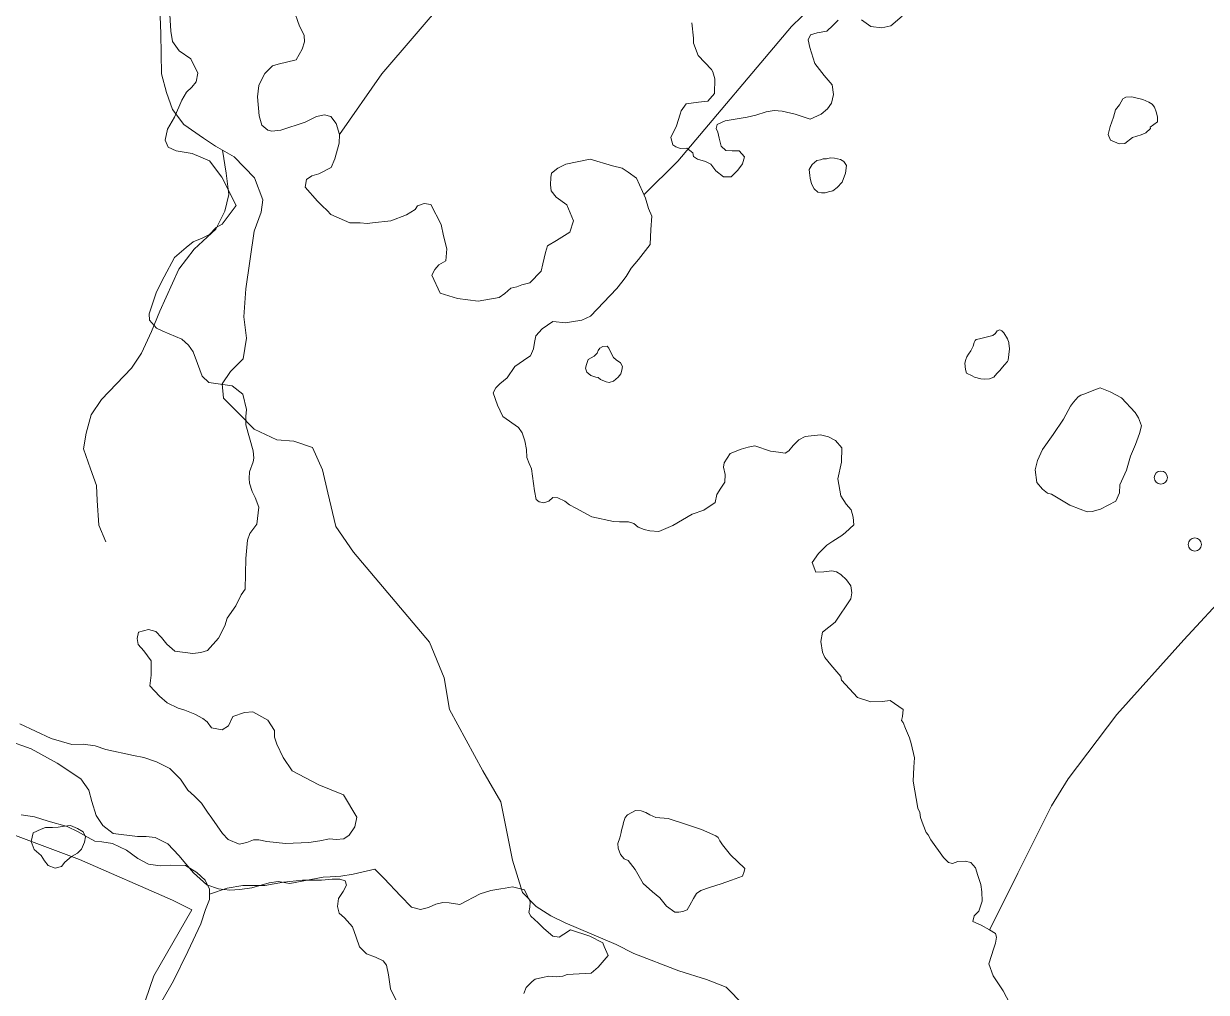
# Model space of a CAD drawing. Header units: metres. Extents: x 4652992 to 4879070, y 2074171 to 2309877.
# Drawn here: x 4653631.8 to 4653770.2, y 2308058.7 to 2308172.1 of the extents above; entities that cross this region are included whole.
import ezdxf

# ---------------------------------------------------------------- set-up
doc = ezdxf.new("R2010")
doc.units = ezdxf.units.M
doc.header["$MEASUREMENT"] = 0
doc.linetypes.add('DGN Style 3', pattern=[92.779933, 66.271381, -26.508552])
doc.layers.get('0').update_dxf_attribs({"color": 4, "lineweight": 0})
for name, color, linetype, lineweight in [('Level 1', 2, 'Continuous', 0), ('Level 20', 30, 'DGN Style 3', 0), ('Level 37', 3, 'Continuous', 0), ('Level 40', 1, 'Continuous', 0), ('Level 61', 4, 'Continuous', 0)]:
    doc.layers.add(name, color=color, linetype=linetype, lineweight=lineweight)

# ---------------------------------------------------------------- blocks, each defined once
blk = doc.blocks.new('POSTE')
at = {"color": 0, "linetype": 'ByBlock', "lineweight": -2}
blk.add_circle((0, 0), 0.77, dxfattribs=at)

msp = doc.modelspace()

# ---------------------------------------------------------------- linework, layer by layer
at = {"layer": 'Level 1'}
for points in [[(4653716.003725, 2308057.216494, 1311.8125), (4653713.978701, 2308059.285891, 1310.8125), (4653711.696718, 2308060.198488, 1309.8375), (4653708.454104, 2308061.209719, 1308.9125), (4653703.186526, 2308063.24988, 1306.6625), (4653701.106325, 2308064.291079, 1305.4625), (4653695.141299, 2308066.833315, 1303.8875), (4653693.477114, 2308067.666323, 1302.9875), (4653691.751894, 2308068.744082, 1302.3875), (4653690.148928, 2308070.372683, 1301.6625), (4653688.968081, 2308074.161501, 1300.5125), (4653687.597719, 2308080.998293, 1299.4125), (4653685.517702, 2308084.640688, 1298.1625), (4653681.620486, 2308091.808901, 1295.2875), (4653681.002505, 2308095.530092, 1294.0625), (4653679.265078, 2308099.674074, 1292.3625), (4653670.377077, 2308110.224489, 1286.7875), (4653668.309878, 2308113.233889, 1285.7125), (4653667.382876, 2308117.170901, 1285.0625), (4653666.738528, 2308119.863711, 1284.5625), (4653665.580324, 2308122.484133, 1284.1375), (4653663.396407, 2308123.234233, 1283.721417), (4653661.385569, 2308123.392983, 1283.3875), (4653658.739731, 2308124.610069, 1282.7625), (4653656.94056, 2308126.462156, 1282.741905), (4653655.14139, 2308128.261326, 1282.669195), (4653654.98264, 2308129.954663, 1282.584588), (4653655.988059, 2308131.383416, 1282.348024), (4653657.469728, 2308132.865085, 1282.2625), (4653657.851687, 2308135.271487, 1281.7375), (4653657.52289, 2308137.791506, 1281.6875), (4653657.77289, 2308141.056521, 1281.475), (4653658.734499, 2308147.82593, 1281.0125), (4653659.552309, 2308150.020876, 1280.375), (4653659.761477, 2308151.474123, 1280.225), (4653658.789675, 2308154.0423, 1280.0875), (4653656.386111, 2308156.49988, 1280.0125), (4653655.031669, 2308157.296639, 1279.880147), (4653654.211489, 2308157.779116, 1279.8), (4653652.82709, 2308158.689883, 1279.675), (4653650.512881, 2308160.313906, 1279.075), (4653649.194277, 2308162.054079, 1278.8875), (4653648.469485, 2308164.06531, 1278.725), (4653647.904116, 2308166.22748, 1278.5875), (4653647.823916, 2308170.90613, 1278.45), (4653647.376894, 2308182.142702, 1277.4875)], [(4653641.36987, 2308111.422633, 1285.89079), (4653640.561799, 2308113.397927, 1285.39079), (4653640.373801, 2308116.285184, 1284.99079), (4653640.301006, 2308118.032856, 1284.790789), (4653639.574159, 2308119.976944, 1284.39079), (4653638.778404, 2308122.332359, 1284.090789), (4653639.082809, 2308124.146121, 1283.89079), (4653639.676739, 2308126.301798, 1283.69079), (4653640.890376, 2308128.114819, 1283.69079), (4653642.618455, 2308129.932485, 1283.290789), (4653644.393139, 2308131.772454, 1282.99079), (4653645.55496, 2308133.546202, 1282.49079), (4653646.714602, 2308136.054822, 1282.19079), (4653647.720769, 2308138.457988, 1282.090789), (4653649.921067, 2308143.344924, 1281.790789), (4653651.721097, 2308145.703643, 1281.49079), (4653654.244532, 2308148.042584, 1281.19079), (4653655.298047, 2308150.151886, 1280.99079), (4653655.767351, 2308152.100988, 1280.99079), (4653655.45893, 2308154.595934, 1280.790789), (4653655.031669, 2308157.296639, 1279.880147)]]:
    msp.add_polyline3d(points, dxfattribs=at)
at = {"layer": 'Level 20', "linetype": 'Continuous'}
for points in [[(4653647.924696, 2308057.66508, 1304.3967), (4653649.291607, 2308060.048337, 1303.9067), (4653650.962199, 2308063.478845, 1303.2767), (4653652.505771, 2308066.698177, 1302.5767), (4653653.060656, 2308068.375326, 1302.0167), (4653653.527275, 2308069.573023, 1301.7367), (4653653.529862, 2308070.185229, 1301.6646), (4653653.532292, 2308070.760273, 1301.5967), (4653652.996644, 2308071.805486, 1301.5267), (4653652.049699, 2308072.723689, 1301.4567), (4653650.716973, 2308073.526447, 1301.2467), (4653648.959076, 2308073.580342, 1300.8967), (4653647.731201, 2308073.518586, 1300.6167), (4653646.371222, 2308073.702671, 1300.2667), (4653645.124793, 2308074.363747, 1299.9167), (4653643.797975, 2308075.337508, 1299.4967), (4653642.147065, 2308076.102097, 1299.3567), (4653640.904608, 2308076.303276, 1299.1467), (4653640.106392, 2308076.387955, 1299.0067), (4653639.319287, 2308076.830403, 1298.5167), (4653638.13145, 2308077.464987, 1298.0267), (4653636.856234, 2308078.107408, 1297.3967), (4653634.625776, 2308078.714829, 1297.1167), (4653633.035787, 2308079.221639, 1296.9067), (4653631.452817, 2308079.482254, 1296.6267)], [(4653675.325322, 2308057.793391, 1313.426744), (4653674.69704, 2308059.081364, 1313.006744), (4653674.485056, 2308060.736909, 1312.446744), (4653674.231507, 2308061.862212, 1312.026744), (4653673.853763, 2308062.371546, 1311.676744), (4653672.939364, 2308062.806123, 1311.466744), (4653671.884519, 2308063.179055, 1311.116744), (4653671.084492, 2308064.034222, 1310.626744), (4653670.677146, 2308065.163062, 1310.206744), (4653670.263747, 2308066.367267, 1309.506744), (4653669.314906, 2308067.401268, 1308.806744), (4653668.7027, 2308067.951016, 1308.316744), (4653668.497834, 2308068.724738, 1307.966744), (4653668.624715, 2308069.663573, 1307.476744), (4653669.170401, 2308070.503603, 1307.266744), (4653669.538166, 2308071.235978, 1307.056744), (4653669.382578, 2308071.745868, 1306.916744), (4653668.78695, 2308071.955609, 1306.706744), (4653667.87445, 2308071.946494, 1305.866744), (4653666.617679, 2308071.842042, 1305.516744), (4653664.389792, 2308071.831152, 1305.376744), (4653662.164513, 2308071.57732, 1304.466744), (4653659.997656, 2308071.213122, 1303.696744), (4653657.421647, 2308071.182837, 1302.856744), (4653655.574424, 2308070.901158, 1302.296744), (4653653.529862, 2308070.185229, 1301.664553)]]:
    msp.add_polyline3d(points, dxfattribs=at)
at = {"layer": 'Level 37'}
for points in [[(4653704.372529, 2308152.061954, 1300.1633), (4653708.347804, 2308155.992972, 1300.0859), (4653721.645778, 2308171.761808, 1298.5459), (4653726.48012, 2308176.495238, 1297.964), (4653734.101709, 2308185.686252, 1296.718182), (4653737.787567, 2308190.521828, 1296.718182), (4653739.239975, 2308191.872311, 1296.593926), (4653751.207114, 2308202.99963, 1295.570115), (4653762.403574, 2308214.232971, 1294.422048), (4653768.290273, 2308220.283885, 1294.872003), (4653769.913572, 2308221.952466, 1294.996081), (4653777.364008, 2308229.010565, 1293.273981), (4653783.603862, 2308234.762744, 1291.55188), (4653798.759595, 2308255.950645, 1291.55188), (4653805.047548, 2308265.428995, 1293.273981), (4653816.646613, 2308282.468712, 1293.273981), (4653826.729223, 2308296.946553, 1294.246405), (4653832.079866, 2308303.31669, 1293.848015)], [(4653668.748081, 2308159.119987, 1284.39079), (4653673.700523, 2308166.24544, 1284.39079), (4653681.256944, 2308175.101874, 1284.39079), (4653694.561175, 2308188.325641, 1283.790789), (4653710.357719, 2308204.026478, 1282.69079), (4653715.780377, 2308209.304145, 1282.556285)], [(4653643.525524, 2308050.463983, 1307.917345), (4653647.00896, 2308060.632138, 1306.867345), (4653651.454768, 2308068.338245, 1305.887345), (4653649.200466, 2308069.500762, 1305.187345), (4653638.289637, 2308074.230623, 1301.547345), (4653628.572485, 2308077.862466, 1298.887345), (4653625.424884, 2308079.450622, 1297.907345), (4653617.60935, 2308087.70529, 1293.987345), (4653616.87176, 2308101.876985, 1291.747345), (4653616.430547, 2308109.490678, 1290.767345), (4653615.372652, 2308115.814823, 1289.297345), (4653608.448185, 2308117.291055, 1288.037345), (4653603.055176, 2308117.623634, 1285.097345), (4653602.254111, 2308125.289422, 1286.007345), (4653600.718949, 2308130.063256, 1286.357345), (4653600.262007, 2308140.571051, 1285.307345), (4653602.413068, 2308151.644536, 1283.907345), (4653606.173786, 2308161.198012, 1283.557345), (4653609.72677, 2308176.214587, 1281.177345)], [(4653855.605415, 2308147.283453, 1358.859387), (4653855.123716, 2308150.26497, 1358.719387), (4653854.129381, 2308156.946815, 1358.229387), (4653853.086958, 2308164.25079, 1355.779387), (4653845.44546, 2308158.086155, 1355.359387), (4653839.490249, 2308153.731804, 1353.959387), (4653831.226697, 2308148.043681, 1349.549387), (4653828.288064, 2308145.885523, 1349.759387), (4653824.911476, 2308144.49404, 1349.969387), (4653817.421554, 2308143.427078, 1350.179387), (4653806.971177, 2308141.401314, 1349.829387), (4653800.743444, 2308136.075972, 1347.099387), (4653792.947543, 2308127.825599, 1344.859387), (4653788.325531, 2308123.037554, 1345.419387), (4653781.165962, 2308115.227154, 1347.239387), (4653772.901459, 2308105.746867, 1346.329387), (4653767.561612, 2308099.969136, 1345.349387), (4653759.741413, 2308091.230669, 1343.529387), (4653754.030682, 2308083.686163, 1341.639387), (4653752.08669, 2308080.543177, 1340.449387), (4653748.150108, 2308072.637508, 1337.229387), (4653744.835212, 2308065.984652, 1334.112745)]]:
    msp.add_polyline3d(points, dxfattribs=at)
at = {"layer": 'Level 40', "color": 3, "flags": 128}
for points, elevation in [([(4653759.345315, 2308161.163112), (4653759.554519, 2308162.033448), (4653760.051737, 2308162.620439), (4653760.430522, 2308163.307361), (4653760.763914, 2308163.509148), (4653761.48473, 2308163.544986), (4653761.955494, 2308163.42949), (4653762.762489, 2308163.231503), (4653763.470024, 2308162.916141), (4653763.841314, 2308162.683275), (4653764.113175, 2308162.33303), (4653764.336764, 2308161.781971), (4653764.477021, 2308161.180473), (4653764.482794, 2308160.611967), (4653763.617295, 2308159.973601), (4653763.652361, 2308159.823226), (4653763.104082, 2308159.319694), (4653762.552901, 2308159.100414), (4653761.549923, 2308158.779235), (4653760.6682, 2308158.073831), (4653760.014616, 2308158.021395), (4653758.986741, 2308158.486093), (4653758.711912, 2308159.12065), (4653758.937215, 2308160.057957), (4653759.345315, 2308161.163112)], 1323.884971), ([(4653723.785615, 2308154.333774), (4653723.709307, 2308155.030471), (4653724.069801, 2308155.614362), (4653724.608603, 2308156.06758), (4653725.016597, 2308156.173766), (4653725.345173, 2308156.300465), (4653725.722798, 2308156.287553), (4653726.220332, 2308156.412925), (4653726.677371, 2308156.3795), (4653727.034746, 2308156.287191), (4653727.392118, 2308156.194883), (4653727.758825, 2308155.973224), (4653728.064786, 2308155.51338), (4653727.961187, 2308154.609274), (4653727.568737, 2308153.568242), (4653726.979336, 2308152.91658), (4653726.460801, 2308152.542789), (4653725.963295, 2308152.417422), (4653725.595031, 2308152.300986), (4653725.167597, 2308152.284449), (4653724.73082, 2308152.397251), (4653724.275353, 2308152.768736), (4653723.999733, 2308153.347637), (4653723.83389, 2308154.025128), (4653723.785615, 2308154.333774)], 1309.242636), ([(4653697.625426, 2308132.201691), (4653697.855802, 2308132.774795), (4653698.55131, 2308133.185712), (4653698.889702, 2308133.5201), (4653699.009934, 2308133.826444), (4653699.209369, 2308134.112353), (4653699.557129, 2308134.317815), (4653700.072653, 2308134.353468), (4653700.259856, 2308134.0943), (4653700.475859, 2308133.616844), (4653700.790497, 2308133.029602), (4653701.136089, 2308132.729571), (4653701.640071, 2308132.388671), (4653701.866136, 2308131.950811), (4653701.765336, 2308131.555132), (4653701.654457, 2308131.119891), (4653701.34559, 2308130.735741), (4653700.79842, 2308130.244414), (4653700.292289, 2308130.079839), (4653699.935907, 2308130.171794), (4653699.292971, 2308130.464189), (4653699.006417, 2308130.66463), (4653698.729224, 2308130.736153), (4653698.145313, 2308130.928985), (4653697.690986, 2308131.299223), (4653697.514567, 2308131.766433), (4653697.625426, 2308132.201691)], 1311.242636), ([(4653632.644567, 2308076.357862), (4653632.886954, 2308077.364279), (4653633.79285, 2308077.784068), (4653634.321825, 2308077.975549), (4653635.130711, 2308077.992769), (4653635.787488, 2308078.046798), (4653636.557739, 2308078.126601), (4653637.226585, 2308078.23094), (4653638.051902, 2308077.87142), (4653638.713017, 2308077.498407), (4653638.997321, 2308076.897138), (4653638.902613, 2308076.281119), (4653638.544592, 2308075.462595), (4653638.056523, 2308074.995), (4653637.365697, 2308074.576453), (4653636.563572, 2308073.918574), (4653636.176835, 2308073.42641), (4653635.433031, 2308073.233613), (4653634.64618, 2308073.530469), (4653634.185486, 2308074.067931), (4653633.799714, 2308074.693781), (4653633.008349, 2308075.417781), (4653632.644567, 2308076.357862)], 1302.094782)]:
    msp.add_lwpolyline(points, dxfattribs=dict(at, elevation=elevation))
at = {"layer": 'Level 40', "color": 3}
for points in [[(4653631.296902, 2308090.137079, 1299.2212), (4653634.9673, 2308088.422485, 1300.8212), (4653637.403719, 2308087.718366, 1301.6212), (4653638.732702, 2308087.753806, 1301.6212), (4653640.120772, 2308087.536537, 1301.6212), (4653641.378577, 2308087.122176, 1303.2212), (4653644.612895, 2308086.404214, 1304.4212), (4653645.812258, 2308086.172862, 1304.4212), (4653647.310019, 2308085.691302, 1304.4212), (4653648.852996, 2308084.902037, 1304.4212), (4653650.104986, 2308083.649286, 1304.4212), (4653650.991179, 2308082.366619, 1304.4212), (4653651.772966, 2308081.643281, 1304.4212), (4653652.597729, 2308080.850266, 1304.4212), (4653653.298437, 2308079.79062, 1304.4212), (4653653.784461, 2308079.079658, 1304.4212), (4653655.027552, 2308077.295557, 1304.4212), (4653655.696228, 2308076.599703, 1304.4212), (4653656.996769, 2308076.047452, 1304.4212), (4653657.881321, 2308076.248553, 1304.4212), (4653658.666539, 2308076.532926, 1304.4212), (4653659.271246, 2308076.564458, 1304.4212), (4653660.230609, 2308076.332092, 1304.4212), (4653662.410614, 2308076.116221, 1305.6212), (4653665.146161, 2308076.228064, 1306.0212), (4653666.449287, 2308076.44502, 1306.0212), (4653667.570061, 2308076.646867, 1306.0212), (4653668.328671, 2308076.581449, 1306.0212), (4653669.240134, 2308076.656509, 1306.0212), (4653669.881246, 2308077.092953, 1306.0212), (4653670.530753, 2308078.059764, 1306.0212), (4653670.743577, 2308079.191593, 1306.0212), (4653669.212759, 2308081.801074, 1302.8212), (4653666.318247, 2308082.971049, 1300.8212), (4653663.189907, 2308084.618364, 1299.2212), (4653662.125119, 2308086.190645, 1299.2212), (4653661.414734, 2308087.736745, 1299.2212), (4653661.136768, 2308088.58072, 1299.2212), (4653661.142969, 2308089.355729, 1299.2212), (4653660.329295, 2308090.572872, 1298.0212), (4653658.60686, 2308091.533588, 1296.8212), (4653657.626416, 2308091.471709, 1296.8212), (4653656.238167, 2308090.969213, 1296.8212), (4653655.737407, 2308089.891961, 1296.8212), (4653655.017179, 2308089.407261, 1296.8212), (4653653.750543, 2308089.654743, 1297.6212), (4653653.260091, 2308090.372447, 1297.6212), (4653652.744897, 2308090.736893, 1297.6212), (4653651.787467, 2308091.268467, 1297.6212), (4653650.631816, 2308091.728368, 1297.6212), (4653649.847766, 2308091.978359, 1297.6212), (4653648.548224, 2308092.592897, 1297.6212), (4653647.645126, 2308093.350879, 1297.6212), (4653646.542938, 2308094.579462, 1296.8212), (4653646.682244, 2308095.806735, 1296.4212), (4653646.705657, 2308097.492027, 1294.8212), (4653645.837534, 2308098.664505, 1294.8212), (4653645.173363, 2308099.426867, 1294.8212), (4653645.03773, 2308100.121052, 1294.8212), (4653645.215615, 2308100.859511, 1294.8212), (4653646.374476, 2308101.188558, 1294.0212), (4653647.219742, 2308100.923265, 1294.0212), (4653647.898287, 2308100.216982, 1294.0212), (4653648.505799, 2308099.467721, 1294.0212), (4653649.456812, 2308098.635192, 1294.0212), (4653651.572748, 2308098.362378, 1294.0212), (4653652.513601, 2308098.495098, 1294.0212), (4653653.296389, 2308098.726374, 1294.0212), (4653654.55372, 2308100.176143, 1293.2212), (4653655.324735, 2308101.615233, 1293.2212), (4653655.60123, 2308102.511895, 1293.2212), (4653656.611264, 2308103.938581, 1294.0212), (4653657.225823, 2308105.233268, 1294.0212), (4653657.689962, 2308105.902748, 1294.0212), (4653657.770216, 2308109.494641, 1291.6212), (4653657.977319, 2308111.617258, 1291.6212), (4653658.226952, 2308112.401652, 1291.6212), (4653659.038147, 2308113.507402, 1292.4212), (4653659.275017, 2308115.499911, 1292.4212), (4653658.87721, 2308116.621569, 1292.4212), (4653658.498112, 2308117.316735, 1292.4212), (4653658.187635, 2308118.296758, 1292.4212), (4653658.138946, 2308118.851187, 1292.4212), (4653658.202544, 2308119.619605, 1292.4212), (4653658.612369, 2308120.818869, 1291.6212), (4653658.708461, 2308121.217965, 1291.6212), (4653658.613602, 2308122.086127, 1291.6212), (4653657.766299, 2308125.14224, 1290.0212), (4653657.756273, 2308126.112621, 1290.0212), (4653657.83377, 2308126.940576, 1290.0212), (4653657.413756, 2308128.716297, 1291.6212), (4653656.155652, 2308129.699383, 1294.8212), (4653653.456692, 2308130.112396, 1296.0212), (4653652.666023, 2308130.84507, 1296.0212), (4653652.109884, 2308132.30093, 1296.0212), (4653651.597114, 2308133.686123, 1296.0212), (4653651.062116, 2308134.476771, 1296.0212), (4653650.257567, 2308135.15287, 1296.0212), (4653648.068817, 2308136.106334, 1296.0212), (4653647.310155, 2308136.471268, 1296.0212), (4653646.503089, 2308137.388259, 1296.0212), (4653646.438482, 2308138.124336, 1296.0212), (4653647.328545, 2308140.7159, 1298.0212), (4653648.221258, 2308142.45658, 1300.8212), (4653649.428735, 2308144.726438, 1300.8212), (4653650.789227, 2308145.885499, 1300.8212), (4653651.616833, 2308146.578098, 1300.8212), (4653652.673782, 2308146.976117, 1300.8212), (4653653.503717, 2308147.429503, 1300.8212), (4653654.301631, 2308148.248557, 1300.8212), (4653654.990897, 2308148.616967, 1300.8212), (4653656.63917, 2308150.835306, 1298.0212), (4653654.949846, 2308154.135663, 1290.8212), (4653653.520445, 2308156.045255, 1288.8212), (4653651.474485, 2308156.889006, 1287.6212), (4653649.631385, 2308157.230642, 1286.0212), (4653648.688988, 2308157.643261, 1286.0212), (4653648.334128, 2308158.459893, 1286.0212), (4653648.580594, 2308159.7382, 1286.0212), (4653649.398926, 2308161.148552, 1288.4212), (4653650.282579, 2308163.148034, 1290.0212), (4653650.818147, 2308164.106399, 1290.0212), (4653651.443844, 2308164.679569, 1290.0212), (4653651.954448, 2308165.280926, 1290.0212), (4653652.160472, 2308166.298678, 1289.6212), (4653651.326614, 2308167.975194, 1288.8212), (4653649.951907, 2308168.937217, 1288.0212), (4653649.177622, 2308170.036627, 1288.0212), (4653648.978091, 2308171.238348, 1288.0212), (4653648.822175, 2308173.806856, 1287.6212)], [(4653663.292069, 2308173.914132, 1284.8212), (4653664.04534, 2308171.823417, 1284.4212), (4653664.221766, 2308171.536483, 1284.4212), (4653664.577012, 2308170.71817, 1284.4212), (4653664.64254, 2308169.970834, 1284.4212), (4653664.376787, 2308169.121687, 1284.4212), (4653663.645756, 2308167.857173, 1286.0212), (4653661.53766, 2308167.359134, 1286.4212), (4653660.876592, 2308167.155996, 1286.4212), (4653659.991841, 2308166.278075, 1286.4212), (4653659.666255, 2308165.688947, 1286.4212), (4653659.287892, 2308164.852472, 1287.2212), (4653659.129012, 2308163.548919, 1290.4212), (4653659.309976, 2308161.334849, 1291.6212), (4653659.650819, 2308160.225308, 1291.6212), (4653660.3585, 2308159.629799, 1291.6212), (4653660.817884, 2308159.517547, 1291.6212), (4653661.873624, 2308159.636295, 1290.8212), (4653664.716759, 2308160.588927, 1290.0212), (4653666.029719, 2308161.23594, 1290.0212), (4653666.988822, 2308161.424911, 1290.0212), (4653667.736537, 2308161.242186, 1290.0212), (4653668.332915, 2308160.431101, 1290.0212), (4653668.748081, 2308159.119987, 1290.0212), (4653668.686776, 2308158.10673, 1290.0212), (4653668.189206, 2308156.292813, 1290.0212), (4653667.755446, 2308155.249582, 1290.0212), (4653666.33177, 2308154.523914, 1291.2212), (4653665.487534, 2308154.287112, 1292.8212), (4653664.850387, 2308153.879667, 1294.4212), (4653664.709826, 2308152.981042, 1296.8212), (4653666.158449, 2308151.32395, 1298.0212), (4653666.689248, 2308150.775488, 1298.0212), (4653667.2768, 2308150.213135, 1298.0212), (4653667.707277, 2308149.749036, 1298.0212), (4653669.943598, 2308148.775621, 1298.8212), (4653671.148162, 2308148.780373, 1298.8212), (4653671.970965, 2308148.699042, 1298.8212), (4653672.593619, 2308148.786037, 1298.8212), (4653674.733732, 2308149.025522, 1297.6212), (4653676.574516, 2308149.7095, 1295.6212), (4653677.577973, 2308150.364635, 1295.6212), (4653677.858289, 2308150.776261, 1295.6212), (4653678.652064, 2308151.062552, 1295.6212), (4653679.407409, 2308150.938022, 1295.6212), (4653680.64067, 2308148.586448, 1296.4212), (4653680.924351, 2308147.258316, 1296.4212), (4653681.281088, 2308145.732667, 1296.4212), (4653681.19574, 2308144.335644, 1297.6212), (4653680.363409, 2308143.880496, 1297.6212), (4653679.872391, 2308143.341994, 1297.6212), (4653679.524867, 2308142.648858, 1297.6212), (4653680.529151, 2308140.571822, 1299.6212), (4653682.561117, 2308139.945937, 1302.0212), (4653684.946343, 2308139.624492, 1303.2212), (4653687.433734, 2308140.02699, 1303.2212), (4653688.090216, 2308140.5199, 1303.2212), (4653688.773658, 2308141.125077, 1303.2212), (4653689.475452, 2308141.309985, 1303.2212), (4653690.064334, 2308141.522474, 1303.2212), (4653691.018812, 2308141.764488, 1303.2212), (4653692.325578, 2308143.144733, 1304.8212), (4653692.527567, 2308143.984124, 1304.8212), (4653692.850769, 2308145.326992, 1304.8212), (4653693.095537, 2308146.096707, 1304.8212), (4653694.118955, 2308146.719037, 1305.6212), (4653695.690353, 2308147.713947, 1304.8212), (4653696.130028, 2308149.02694, 1303.6212), (4653695.353673, 2308150.898055, 1301.6212), (4653694.109507, 2308151.777296, 1301.2212), (4653693.509303, 2308152.5194, 1301.2212), (4653693.445352, 2308153.24945, 1301.2212), (4653693.465117, 2308154.078172, 1301.2212), (4653693.530289, 2308154.598103, 1301.2212), (4653694.271982, 2308155.190662, 1301.2212), (4653695.226415, 2308155.671775, 1301.2212), (4653698.08797, 2308156.245798, 1303.2212), (4653700.68967, 2308155.468351, 1305.6212), (4653701.814019, 2308155.193357, 1305.6212), (4653702.533828, 2308154.721466, 1305.6212), (4653703.494388, 2308154.013263, 1305.6212), (4653704.541579, 2308151.686387, 1305.6212), (4653704.904413, 2308150.473641, 1305.6212), (4653705.278284, 2308149.553922, 1305.6212), (4653705.175156, 2308148.019794, 1306.4212), (4653705.092975, 2308146.266966, 1307.6212), (4653703.732109, 2308144.49614, 1308.0212), (4653702.89048, 2308143.463344, 1308.0212), (4653702.299645, 2308142.487271, 1308.0212), (4653701.789277, 2308141.845337, 1308.0212), (4653701.195994, 2308141.105614, 1308.0212), (4653698.099089, 2308137.85149, 1308.0212), (4653697.097667, 2308137.388253, 1308.0212), (4653695.869464, 2308137.216224, 1308.0212), (4653695.241885, 2308137.07447, 1308.0212), (4653693.717633, 2308137.224107, 1306.4212), (4653692.462199, 2308136.375135, 1306.8212), (4653691.728541, 2308135.549743, 1306.8212), (4653691.540541, 2308134.768505, 1306.8212), (4653691.422079, 2308134.029268, 1306.8212), (4653691.108384, 2308133.219622, 1306.8212), (4653690.760401, 2308133.009031, 1306.8212), (4653689.263145, 2308131.984716, 1305.6212), (4653688.34137, 2308130.636732, 1304.4212), (4653687.519454, 2308129.947847, 1304.4212), (4653687.046619, 2308129.470335, 1304.4212), (4653686.729275, 2308128.895566, 1304.4212), (4653687.219511, 2308127.452374, 1305.6212), (4653687.83351, 2308126.107694, 1307.6212), (4653689.688837, 2308124.843939, 1309.2212), (4653690.128136, 2308124.206925, 1309.2212), (4653690.431108, 2308123.249755, 1309.2212), (4653690.608784, 2308122.264273, 1309.2212), (4653690.674442, 2308121.306169, 1309.2212), (4653690.919006, 2308120.598841, 1309.2212), (4653691.190325, 2308120.002697, 1309.2212), (4653691.574867, 2308117.427971, 1310.4212), (4653691.73878, 2308116.388676, 1310.4212), (4653692.089872, 2308116.126873, 1310.4212), (4653692.648577, 2308115.990781, 1310.4212), (4653693.231586, 2308116.201532, 1310.4212), (4653693.687143, 2308116.619726, 1310.4212), (4653694.272504, 2308116.594719, 1310.4212), (4653695.126341, 2308116.210414, 1310.4212), (4653695.674023, 2308115.78317, 1310.4212), (4653696.391008, 2308115.366185, 1311.6212), (4653698.28606, 2308114.375134, 1314.8212), (4653700.801507, 2308113.813453, 1318.0212), (4653701.49114, 2308113.761907, 1318.0212), (4653702.551887, 2308113.794344, 1318.0212), (4653703.201897, 2308113.577896, 1318.0212), (4653703.68838, 2308113.16862, 1318.0212), (4653704.380281, 2308112.883785, 1318.0212), (4653705.043367, 2308112.722338, 1318.0212), (4653706.104729, 2308112.64993, 1318.8212), (4653707.738821, 2308113.350746, 1320.8212), (4653710.021086, 2308114.673651, 1324.0212), (4653711.379479, 2308115.154326, 1324.8212), (4653712.693803, 2308116.043393, 1324.8212), (4653712.916219, 2308116.968144, 1324.8212), (4653713.386139, 2308117.71745, 1324.8212), (4653713.842789, 2308118.412349, 1324.8212), (4653713.888024, 2308119.322746, 1324.8212), (4653713.688238, 2308120.177666, 1324.8212), (4653713.751312, 2308120.680532, 1324.8212), (4653714.455732, 2308121.779469, 1324.0212), (4653715.73442, 2308122.274775, 1324.0212), (4653716.551193, 2308122.536732, 1324.0212), (4653717.341623, 2308122.689872, 1324.0212), (4653719.177974, 2308122.057257, 1324.4212), (4653720.134498, 2308121.939227, 1324.4212), (4653720.913642, 2308121.806746, 1324.4212), (4653721.33356, 2308122.107596, 1324.4212), (4653721.831908, 2308122.734898, 1324.4212), (4653722.507636, 2308123.376652, 1324.4212), (4653723.240316, 2308123.773905, 1324.4212), (4653725.02549, 2308123.971952, 1324.4212), (4653725.955473, 2308123.745107, 1324.4212), (4653726.7783, 2308123.313914, 1324.4212), (4653727.551225, 2308122.434165, 1324.4212), (4653727.506672, 2308120.768064, 1325.2212), (4653727.054305, 2308118.828875, 1326.4212), (4653727.403393, 2308116.84186, 1328.0212), (4653728.024517, 2308115.830808, 1328.0212), (4653728.61482, 2308115.1711, 1328.0212), (4653728.867913, 2308114.307148, 1328.0212), (4653728.94472, 2308113.428935, 1328.0212), (4653727.976981, 2308112.518674, 1328.0212), (4653727.546289, 2308112.165276, 1328.0212), (4653726.467215, 2308111.51132, 1328.0212), (4653725.779824, 2308111.048422, 1328.0212), (4653724.809885, 2308110.059299, 1329.2212), (4653724.061129, 2308109.019584, 1330.4212), (4653724.505853, 2308107.868797, 1332.4212), (4653725.435988, 2308107.926955, 1332.4212), (4653726.379092, 2308108.03893, 1332.4212), (4653726.919938, 2308107.907199, 1332.4212), (4653727.421978, 2308107.614016, 1332.4212), (4653728.075575, 2308106.999211, 1332.4212), (4653728.595186, 2308106.303236, 1332.4212), (4653728.6845, 2308105.484174, 1332.4212), (4653728.570484, 2308104.771661, 1332.4212), (4653726.765097, 2308102.045137, 1332.0212), (4653725.266394, 2308100.85814, 1331.2212), (4653725.061388, 2308099.767033, 1331.2212), (4653725.276904, 2308098.516638, 1331.2212), (4653725.526532, 2308097.885391, 1331.2212), (4653726.237887, 2308097.027758, 1331.2212), (4653727.409424, 2308095.658251, 1332.4212), (4653727.476204, 2308095.258202, 1332.1224), (4653729.360732, 2308093.207266, 1331.8235), (4653730.909127, 2308092.702972, 1331.8235), (4653732.270118, 2308092.755188, 1331.8235), (4653733.191946, 2308092.85042, 1331.8235), (4653734.694856, 2308091.812149, 1333.0235), (4653734.627694, 2308090.999527, 1333.0235), (4653734.511789, 2308090.517635, 1333.0235), (4653734.710582, 2308090.277943, 1333.0235), (4653734.989543, 2308089.572466, 1333.0235), (4653735.438396, 2308088.506848, 1333.0235), (4653735.656833, 2308087.816077, 1333.0235), (4653736.021303, 2308086.133315, 1333.0235), (4653735.956664, 2308085.065091, 1333.0235), (4653735.882866, 2308083.425142, 1333.0235), (4653736.416108, 2308080.23996, 1332.6235), (4653736.678145, 2308079.729762, 1332.6235), (4653736.729508, 2308079.143034, 1332.6235), (4653737.040189, 2308078.302008, 1332.6235), (4653737.396993, 2308077.386052, 1332.6235), (4653737.65641, 2308077.131653, 1332.6235), (4653737.96447, 2308076.546525, 1332.6235), (4653739.446126, 2308074.479534, 1335.4235), (4653740.008713, 2308073.898192, 1335.4235), (4653740.49132, 2308073.781052, 1335.4235), (4653741.120751, 2308074.009471, 1335.4235), (4653741.962587, 2308074.059217, 1335.4235), (4653742.626073, 2308073.898163, 1335.4235), (4653743.174161, 2308073.256892, 1335.4235), (4653743.469073, 2308072.359303, 1335.4235), (4653743.795413, 2308071.327153, 1335.4235), (4653743.909448, 2308070.473675, 1335.4235), (4653743.965685, 2308069.37999, 1335.4235), (4653743.55654, 2308068.208658, 1335.4235), (4653743.035988, 2308067.636189, 1335.4235), (4653742.877291, 2308066.975792, 1335.4235), (4653743.859236, 2308066.547026, 1335.4235), (4653744.812381, 2308065.998205, 1335.4235), (4653745.538623, 2308065.567933, 1335.4235), (4653745.633003, 2308065.163855, 1335.4235), (4653745.520233, 2308064.428924, 1335.4235), (4653745.315611, 2308063.843258, 1335.4235), (4653744.722463, 2308062.032226, 1337.0235), (4653745.253863, 2308060.607426, 1340.6235), (4653746.39986, 2308058.883779, 1341.0235), (4653747.547519, 2308056.70986, 1340.6235)], [(4653727.108618, 2308172.51166, 1300.4948), (4653726.484558, 2308171.889458, 1300.4948), (4653725.781165, 2308171.219268, 1300.4948), (4653724.649904, 2308171.024685, 1300.4948), (4653723.846285, 2308170.783475, 1300.4948), (4653723.60481, 2308170.202233, 1300.4948), (4653723.779239, 2308169.327334, 1301.2948), (4653724.355436, 2308167.447338, 1303.2948), (4653725.449426, 2308166.049666, 1305.2948), (4653726.415468, 2308164.931588, 1306.8948), (4653726.572239, 2308163.813295, 1307.2948), (4653726.329547, 2308162.804213, 1307.2948), (4653725.869756, 2308162.148821, 1307.2948), (4653725.109418, 2308161.500234, 1307.2948), (4653723.826533, 2308160.912793, 1307.2948), (4653722.0701, 2308161.494107, 1306.4948), (4653720.555883, 2308161.873548, 1306.0948), (4653719.596611, 2308161.941192, 1306.0948), (4653718.688222, 2308161.770403, 1305.6948), (4653717.458257, 2308161.406099, 1303.6948), (4653716.453096, 2308161.175581, 1302.0948), (4653715.268424, 2308160.973218, 1301.2948), (4653713.890927, 2308160.737893, 1301.2948), (4653712.938219, 2308160.297523, 1301.2948), (4653712.823452, 2308159.820438, 1301.2948), (4653713.027184, 2308159.400117, 1301.2948), (4653713.187004, 2308158.682921, 1301.6948), (4653713.397467, 2308157.78147, 1302.4948), (4653713.952144, 2308157.275901, 1302.4948), (4653714.685241, 2308157.231007, 1302.4948), (4653715.521405, 2308157.223743, 1302.8948), (4653716.157569, 2308156.496846, 1302.8948), (4653715.919108, 2308155.677839, 1303.2948), (4653715.36988, 2308154.939034, 1303.2948), (4653714.58209, 2308154.191393, 1303.2948), (4653713.6674, 2308154.180042, 1303.2948), (4653712.76623, 2308154.876245, 1302.4948), (4653712.189473, 2308155.66199, 1301.6948), (4653711.588258, 2308155.977366, 1301.6948), (4653710.642346, 2308156.245278, 1301.2948), (4653710.176378, 2308156.561348, 1301.2948), (4653710.076245, 2308156.990008, 1301.2948), (4653709.402876, 2308157.531663, 1300.4948), (4653708.6446, 2308157.481147, 1300.4948), (4653708.115401, 2308157.678049, 1300.4948), (4653707.732991, 2308157.937046, 1300.8948), (4653707.521221, 2308158.79502, 1300.4948), (4653708.169984, 2308160.146246, 1301.2948), (4653708.619383, 2308161.518456, 1301.2948), (4653708.713674, 2308161.910389, 1301.2948), (4653709.323421, 2308162.709729, 1301.2948), (4653710.767193, 2308162.9118, 1302.0948), (4653711.844133, 2308163.034805, 1303.2948), (4653712.630886, 2308163.934782, 1304.4948), (4653712.654173, 2308165.657207, 1305.2948), (4653712.436287, 2308166.47705, 1305.2948), (4653712.265854, 2308166.754637, 1305.2948), (4653710.698963, 2308168.376668, 1305.2948), (4653710.15354, 2308169.807495, 1305.2948), (4653710.175484, 2308170.391759, 1305.2948), (4653709.9763, 2308172.214311, 1305.6948)], [(4653734.607132, 2308172.994804, 1304.8948), (4653733.286731, 2308171.844792, 1304.8948), (4653732.21865, 2308171.604247, 1304.8948), (4653730.908564, 2308171.757999, 1304.8948), (4653729.828267, 2308172.570904, 1303.6948)], [(4653743.137387, 2308135.025373, 1326.4426), (4653743.248218, 2308135.111087, 1326.4426), (4653743.633724, 2308135.221652, 1326.4426), (4653745.21782, 2308135.613809, 1327.2426), (4653745.450619, 2308135.781594, 1327.2426), (4653745.466099, 2308135.792751, 1327.2426), (4653745.715163, 2308136.133519, 1327.2426), (4653746.029777, 2308136.254829, 1327.2426), (4653746.248173, 2308136.157935, 1327.2426), (4653746.513498, 2308135.927405, 1327.2426), (4653746.938223, 2308135.210151, 1327.2426), (4653747.066325, 2308134.761135, 1327.2426), (4653747.087922, 2308134.685433, 1327.2426), (4653747.160803, 2308134.018534, 1327.2426), (4653746.993708, 2308132.691354, 1326.6252), (4653746.921136, 2308132.565002, 1326.8426), (4653746.57646, 2308132.16767, 1326.8426), (4653746.346677, 2308131.902784, 1326.8426), (4653746.040039, 2308131.49564, 1326.8426), (4653745.66704, 2308131.146154, 1326.8426), (4653745.312668, 2308130.710815, 1326.8426), (4653744.816647, 2308130.514662, 1326.8426), (4653744.245336, 2308130.500039, 1326.8426), (4653743.807538, 2308130.532, 1326.8426), (4653743.04682, 2308130.728362, 1326.8426), (4653742.799974, 2308130.873128, 1326.8426), (4653742.118689, 2308131.192814, 1326.4426), (4653742.025485, 2308131.622351, 1326.4426), (4653741.933832, 2308132.375885, 1326.4426), (4653742.04063, 2308132.794357, 1326.4426), (4653742.156362, 2308133.088879, 1326.4426), (4653742.357922, 2308133.401797, 1326.4426), (4653742.626672, 2308133.819024, 1326.4426), (4653742.886493, 2308134.360214, 1326.4426), (4653743.031358, 2308134.768882, 1326.4426), (4653743.137387, 2308135.025373, 1326.4426)], [(4653750.157719, 2308119.854505, 1338.894782), (4653750.420639, 2308120.964952, 1339.294782), (4653751.008358, 2308122.248199, 1339.694782), (4653752.270186, 2308124.000168, 1340.494782), (4653753.490904, 2308125.784555, 1340.494782), (4653754.31439, 2308127.328188, 1340.494782), (4653754.655836, 2308127.80759, 1340.494782), (4653755.195849, 2308128.4073, 1340.494782), (4653755.526799, 2308128.607824, 1340.494782), (4653755.964563, 2308128.782232, 1340.494782), (4653756.840059, 2308129.131035, 1340.494782), (4653757.768918, 2308129.466765, 1340.494782), (4653758.958847, 2308129.007008, 1340.494782), (4653760.257784, 2308128.295506, 1340.494782), (4653761.885762, 2308126.562287, 1340.094782), (4653762.251524, 2308125.966134, 1340.094782), (4653762.59401, 2308125.037851, 1340.094782), (4653762.376727, 2308124.133765, 1340.094782), (4653761.896926, 2308122.84337, 1340.094782), (4653761.338126, 2308121.459629, 1340.094782), (4653760.840518, 2308119.818735, 1339.694782), (4653760.054597, 2308118.115042, 1338.894782), (4653760.050993, 2308117.157044, 1338.894782), (4653759.593623, 2308116.19701, 1338.894782), (4653757.791662, 2308115.262749, 1338.494782), (4653756.819416, 2308114.992071, 1338.494782), (4653756.245374, 2308114.962842, 1338.494782), (4653755.41401, 2308115.278625, 1338.494782), (4653754.220457, 2308115.739253, 1338.494782), (4653752.082801, 2308117.014983, 1338.894782), (4653751.600908, 2308117.132604, 1338.894782), (4653751.035226, 2308117.609188, 1338.894782), (4653750.372935, 2308118.391465, 1338.894782), (4653750.157719, 2308119.854505, 1338.894782)], [(4653690.294591, 2308058.568954, 1322.2235), (4653690.576788, 2308059.256195, 1322.2235), (4653691.272194, 2308059.959622, 1322.2235), (4653691.627768, 2308060.222288, 1322.2235), (4653692.493613, 2308060.419464, 1322.2235), (4653693.23585, 2308060.588514, 1322.2235), (4653694.09089, 2308060.497794, 1322.2235), (4653694.875021, 2308060.598555, 1322.2235), (4653695.382921, 2308060.766157, 1322.2235), (4653698.202215, 2308060.920207, 1320.6235), (4653699.024313, 2308061.62163, 1318.6235), (4653700.184787, 2308063.000158, 1316.2235), (4653699.72594, 2308064.072258, 1315.0392), (4653699.554032, 2308064.473974, 1314.2235), (4653698.040765, 2308065.278249, 1311.8235), (4653695.783768, 2308066.020792, 1309.0235), (4653695.00348, 2308065.499558, 1309.0235), (4653694.445881, 2308065.161097, 1309.0235), (4653693.701047, 2308065.282202, 1309.0235), (4653693.205761, 2308065.698051, 1309.0235), (4653692.61134, 2308066.197169, 1309.0235), (4653691.987618, 2308066.821653, 1309.0235), (4653691.109464, 2308067.626168, 1309.0235), (4653690.908849, 2308068.029945, 1309.0235), (4653691.000562, 2308068.65879, 1309.0235), (4653691.036017, 2308069.301325, 1309.0235), (4653690.387347, 2308070.709411, 1309.8235), (4653688.982086, 2308071.049795, 1309.8235), (4653688.114495, 2308070.905248, 1309.8235), (4653687.611012, 2308070.79063, 1309.8235), (4653686.461379, 2308070.597854, 1311.6728), (4653685.203813, 2308070.203401, 1312.4212), (4653682.820384, 2308068.973451, 1313.2212), (4653681.568655, 2308069.159433, 1313.2212), (4653680.81809, 2308069.224107, 1313.2212), (4653680.000843, 2308069.012007, 1313.2212), (4653679.143668, 2308068.633822, 1313.2212), (4653678.20162, 2308068.393307, 1313.2212), (4653677.143334, 2308068.64961, 1313.2212), (4653675.890657, 2308069.996148, 1312.4212), (4653673.962242, 2308072.022098, 1310.4212), (4653672.850636, 2308073.100589, 1309.2212), (4653670.326198, 2308072.517277, 1308.0212), (4653668.901155, 2308072.272283, 1308.0212), (4653667.641943, 2308072.223063, 1308.0212), (4653666.802502, 2308072.190283, 1308.0212), (4653662.90504, 2308071.415246, 1307.6212), (4653661.543351, 2308071.685751, 1307.6212), (4653660.494303, 2308071.526385, 1307.6212), (4653658.477571, 2308070.926861, 1306.4212), (4653657.061927, 2308070.73699, 1306.4212), (4653655.911851, 2308070.660411, 1306.4212), (4653654.576783, 2308070.806062, 1306.4212), (4653653.196394, 2308071.258432, 1306.4212), (4653651.637165, 2308072.700636, 1306.4212), (4653650.755874, 2308073.742297, 1306.4212), (4653649.917361, 2308074.714381, 1306.4212), (4653648.639425, 2308076.088823, 1306.4212), (4653647.143484, 2308076.806015, 1306.4212), (4653646.102888, 2308076.939595, 1306.4212), (4653645.091592, 2308076.94771, 1306.4212), (4653642.230464, 2308077.271146, 1305.6212), (4653641.025368, 2308078.2146, 1305.6212), (4653640.239392, 2308079.412116, 1305.6212), (4653639.730522, 2308081.016542, 1305.6212), (4653639.393263, 2308082.342455, 1305.6212), (4653638.457551, 2308083.682109, 1304.4212), (4653635.672868, 2308085.516254, 1301.6212), (4653632.633396, 2308087.182938, 1299.2212), (4653629.783765, 2308088.224191, 1298.4212)], [(4653701.537866, 2308076.777141, 1310.0212), (4653701.327263, 2308076.127148, 1310.0212), (4653701.358411, 2308075.580237, 1310.0212), (4653701.609083, 2308074.818376, 1310.0212), (4653702.035776, 2308074.337421, 1310.0212), (4653702.52374, 2308074.11126, 1310.0212), (4653703.357048, 2308073.087087, 1311.2212), (4653704.27295, 2308071.449924, 1312.8212), (4653705.388671, 2308070.45453, 1315.6212), (4653706.245925, 2308069.737517, 1318.4212), (4653706.991337, 2308068.783016, 1321.2212), (4653708.003143, 2308068.069547, 1321.6212), (4653708.434854, 2308068.057576, 1321.6212), (4653708.936791, 2308068.148216, 1321.6212), (4653709.412523, 2308068.351269, 1321.6212), (4653709.758841, 2308068.903935, 1321.6212), (4653710.153361, 2308069.657185, 1321.6212), (4653710.51173, 2308070.26012, 1321.6212), (4653711.023513, 2308070.613488, 1321.6212), (4653712.025793, 2308070.94799, 1322.0212), (4653713.413782, 2308071.379707, 1323.6212), (4653714.622853, 2308071.804979, 1324.8212), (4653715.906616, 2308072.285841, 1324.8212), (4653716.088762, 2308072.822588, 1324.8212), (4653716.172805, 2308073.171908, 1324.8212), (4653714.481685, 2308074.795817, 1320.0212), (4653713.553371, 2308075.942423, 1319.2212), (4653713.245558, 2308076.442947, 1319.2212), (4653713.065252, 2308076.806117, 1319.2212), (4653712.798089, 2308077.030555, 1319.2212), (4653711.100605, 2308077.761783, 1319.2212), (4653709.23774, 2308078.366927, 1317.2212), (4653707.186508, 2308079.041209, 1311.6212), (4653705.74341, 2308079.154682, 1310.0212), (4653705.06281, 2308079.481499, 1310.0212), (4653704.5871, 2308079.758717, 1310.0212), (4653704.035684, 2308079.946392, 1310.0212), (4653703.396307, 2308079.993664, 1310.0212), (4653702.455987, 2308079.466752, 1310.0212), (4653702.165217, 2308079.159737, 1310.0212), (4653701.966868, 2308078.560703, 1310.0212), (4653701.881088, 2308078.203991, 1310.0212), (4653701.758445, 2308077.694402, 1310.0212), (4653701.684918, 2308077.388648, 1310.0212), (4653701.537866, 2308076.777141, 1310.0212)]]:
    msp.add_polyline3d(points, dxfattribs=at)

# ---------------------------------------------------------------- block references
at = {"layer": 'Level 61', "zscale": 0.1}
for p in [(4653764.870653, 2308118.959834, 1338.479365), (4653768.857435, 2308111.119362, 1342.654793)]:
    msp.add_blockref('POSTE', p, dxfattribs=at)

doc.saveas('drawing.dxf')
